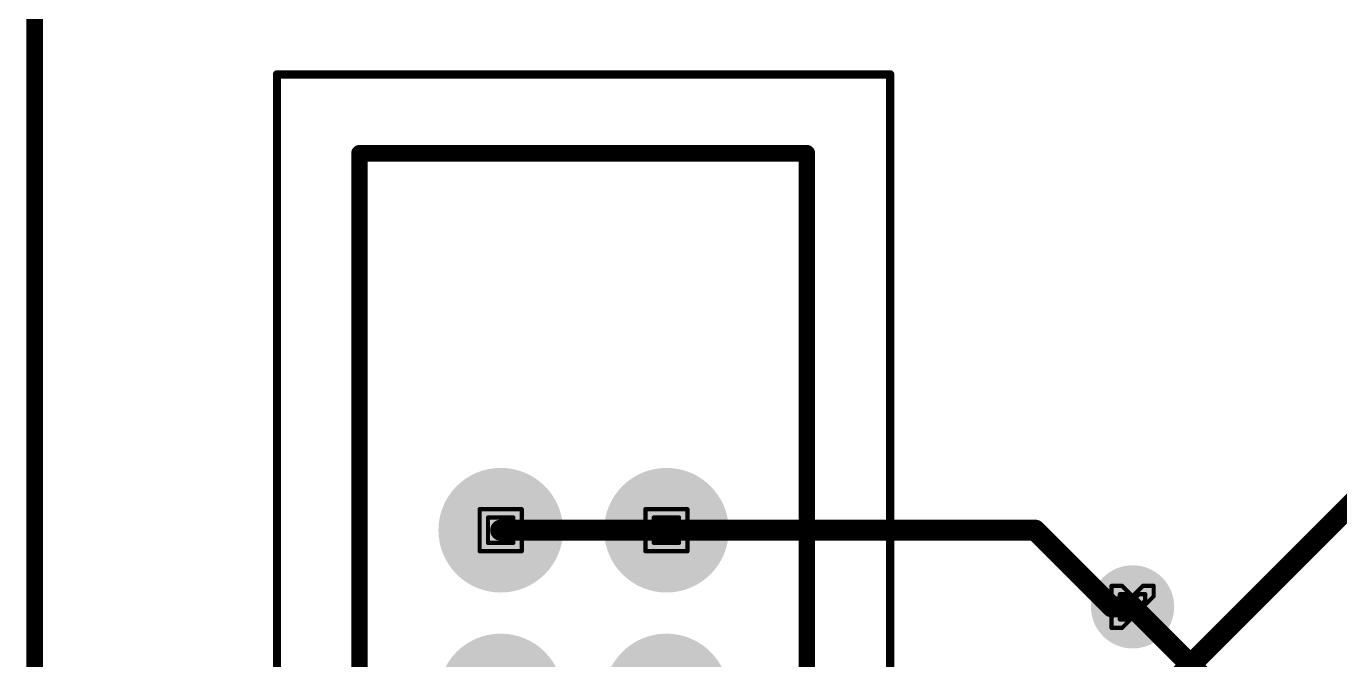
# Model space of a CAD drawing. Header units: millimetres. Extents: x 3219 to 51106, y -14166 to 2063.
# Drawn here: x 5516.38 to 5532.23, y 1782.97 to 1790.61 of the extents above; entities that cross this region are included whole.
import ezdxf

# ---------------------------------------------------------------- set-up
doc = ezdxf.new("R2010")
doc.units = ezdxf.units.MM
doc.layers.get('0').update_dxf_attribs({"lineweight": 53})
for name, color, linetype in [('Bottom Layer', 5, 'Continuous'), ('Bottom Solder', 6, 'Continuous'), ('Drill Drawing', 1, 'Continuous'), ('Mechanical 1', 6, 'Continuous'), ('Mechanical 13', 56, 'Continuous'), ('Mechanical 15', 56, 'Continuous'), ('Multi-Layer', 9, 'Continuous'), ('Top Layer', 1, 'Continuous'), ('Top Overlay', 2, 'Continuous'), ('Top Solder', 216, 'Continuous')]:
    doc.layers.add(name, color=color, linetype=linetype)

# ---------------------------------------------------------------- blocks, each defined once
blk = doc.blocks.new('DS1014_10S_53')
at = {"layer": 'Bottom Layer'}
h = blk.add_hatch(color=5, dxfattribs=at)
edge = h.paths.add_edge_path()
edge.add_arc((0, 2), 0.65, 0, 360)
h = blk.add_hatch(color=5, dxfattribs=at)
edge = h.paths.add_edge_path()
edge.add_arc((2, 2), 0.65, 0, 360)
h = blk.add_hatch(color=5, dxfattribs=at)
edge = h.paths.add_edge_path()
edge.add_arc((4, 2), 0.65, 0, 360)
h = blk.add_hatch(color=5, dxfattribs=at)
edge = h.paths.add_edge_path()
edge.add_arc((6, 2), 0.65, 0, 360)
h = blk.add_hatch(color=5, dxfattribs=at)
edge = h.paths.add_edge_path()
edge.add_arc((8, 2), 0.65, 0, 360)
blk.add_hatch(color=5, dxfattribs=at).paths.add_polyline_path([(-0.65, 0.65), (0.65, 0.65), (0.65, -0.65), (-0.65, -0.65)])
h = blk.add_hatch(color=5, dxfattribs=at)
edge = h.paths.add_edge_path()
edge.add_arc((2, 0), 0.65, 0, 360)
h = blk.add_hatch(color=5, dxfattribs=at)
edge = h.paths.add_edge_path()
edge.add_arc((4, 0), 0.65, 0, 360)
h = blk.add_hatch(color=5, dxfattribs=at)
edge = h.paths.add_edge_path()
edge.add_arc((6, 0), 0.65, 0, 360)
h = blk.add_hatch(color=5, dxfattribs=at)
edge = h.paths.add_edge_path()
edge.add_arc((8, 0), 0.65, 0, 360)
at = {"layer": 'Bottom Solder'}
h = blk.add_hatch(color=6, dxfattribs=at)
edge = h.paths.add_edge_path()
edge.add_arc((0, 2), 0.752, 0, 360)
h = blk.add_hatch(color=6, dxfattribs=at)
edge = h.paths.add_edge_path()
edge.add_arc((2, 2), 0.752, 0, 360)
h = blk.add_hatch(color=6, dxfattribs=at)
edge = h.paths.add_edge_path()
edge.add_arc((4, 2), 0.752, 0, 360)
h = blk.add_hatch(color=6, dxfattribs=at)
edge = h.paths.add_edge_path()
edge.add_arc((6, 2), 0.752, 0, 360)
h = blk.add_hatch(color=6, dxfattribs=at)
edge = h.paths.add_edge_path()
edge.add_arc((8, 2), 0.752, 0, 360)
blk.add_hatch(color=6, dxfattribs=at).paths.add_polyline_path([(-0.752, 0.752), (0.752, 0.752), (0.752, -0.752), (-0.752, -0.752)])
h = blk.add_hatch(color=6, dxfattribs=at)
edge = h.paths.add_edge_path()
edge.add_arc((2, 0), 0.752, 0, 360)
h = blk.add_hatch(color=6, dxfattribs=at)
edge = h.paths.add_edge_path()
edge.add_arc((4, 0), 0.752, 0, 360)
h = blk.add_hatch(color=6, dxfattribs=at)
edge = h.paths.add_edge_path()
edge.add_arc((6, 0), 0.752, 0, 360)
h = blk.add_hatch(color=6, dxfattribs=at)
edge = h.paths.add_edge_path()
edge.add_arc((8, 0), 0.752, 0, 360)
at = {"layer": 'Multi-Layer'}
h = blk.add_hatch(color=9, dxfattribs=at)
edge = h.paths.add_edge_path()
edge.add_arc((0, 2), 0.65, 0, 360)
h = blk.add_hatch(color=9, dxfattribs=at)
edge = h.paths.add_edge_path()
edge.add_arc((2, 2), 0.65, 0, 360)
h = blk.add_hatch(color=9, dxfattribs=at)
edge = h.paths.add_edge_path()
edge.add_arc((4, 2), 0.65, 0, 360)
h = blk.add_hatch(color=9, dxfattribs=at)
edge = h.paths.add_edge_path()
edge.add_arc((6, 2), 0.65, 0, 360)
h = blk.add_hatch(color=9, dxfattribs=at)
edge = h.paths.add_edge_path()
edge.add_arc((8, 2), 0.65, 0, 360)
blk.add_hatch(color=9, dxfattribs=at).paths.add_polyline_path([(-0.65, 0.65), (0.65, 0.65), (0.65, -0.65), (-0.65, -0.65)])
h = blk.add_hatch(color=9, dxfattribs=at)
edge = h.paths.add_edge_path()
edge.add_arc((2, 0), 0.65, 0, 360)
h = blk.add_hatch(color=9, dxfattribs=at)
edge = h.paths.add_edge_path()
edge.add_arc((4, 0), 0.65, 0, 360)
h = blk.add_hatch(color=9, dxfattribs=at)
edge = h.paths.add_edge_path()
edge.add_arc((6, 0), 0.65, 0, 360)
h = blk.add_hatch(color=9, dxfattribs=at)
edge = h.paths.add_edge_path()
edge.add_arc((8, 0), 0.65, 0, 360)
at = {"layer": 'Top Layer'}
h = blk.add_hatch(color=1, dxfattribs=at)
edge = h.paths.add_edge_path()
edge.add_arc((0, 2), 0.65, 0, 360)
h = blk.add_hatch(color=1, dxfattribs=at)
edge = h.paths.add_edge_path()
edge.add_arc((2, 2), 0.65, 0, 360)
h = blk.add_hatch(color=1, dxfattribs=at)
edge = h.paths.add_edge_path()
edge.add_arc((4, 2), 0.65, 0, 360)
h = blk.add_hatch(color=1, dxfattribs=at)
edge = h.paths.add_edge_path()
edge.add_arc((6, 2), 0.65, 0, 360)
h = blk.add_hatch(color=1, dxfattribs=at)
edge = h.paths.add_edge_path()
edge.add_arc((8, 2), 0.65, 0, 360)
blk.add_hatch(color=1, dxfattribs=at).paths.add_polyline_path([(-0.65, 0.65), (0.65, 0.65), (0.65, -0.65), (-0.65, -0.65)])
h = blk.add_hatch(color=1, dxfattribs=at)
edge = h.paths.add_edge_path()
edge.add_arc((2, 0), 0.65, 0, 360)
h = blk.add_hatch(color=1, dxfattribs=at)
edge = h.paths.add_edge_path()
edge.add_arc((4, 0), 0.65, 0, 360)
h = blk.add_hatch(color=1, dxfattribs=at)
edge = h.paths.add_edge_path()
edge.add_arc((6, 0), 0.65, 0, 360)
h = blk.add_hatch(color=1, dxfattribs=at)
edge = h.paths.add_edge_path()
edge.add_arc((8, 0), 0.65, 0, 360)
at = {"layer": 'Top Solder'}
h = blk.add_hatch(color=216, dxfattribs=at)
edge = h.paths.add_edge_path()
edge.add_arc((0, 2), 0.752, 0, 360)
h = blk.add_hatch(color=216, dxfattribs=at)
edge = h.paths.add_edge_path()
edge.add_arc((2, 2), 0.752, 0, 360)
h = blk.add_hatch(color=216, dxfattribs=at)
edge = h.paths.add_edge_path()
edge.add_arc((4, 2), 0.752, 0, 360)
h = blk.add_hatch(color=216, dxfattribs=at)
edge = h.paths.add_edge_path()
edge.add_arc((6, 2), 0.752, 0, 360)
h = blk.add_hatch(color=216, dxfattribs=at)
edge = h.paths.add_edge_path()
edge.add_arc((8, 2), 0.752, 0, 360)
blk.add_hatch(color=216, dxfattribs=at).paths.add_polyline_path([(-0.752, 0.752), (0.752, 0.752), (0.752, -0.752), (-0.752, -0.752)])
h = blk.add_hatch(color=216, dxfattribs=at)
edge = h.paths.add_edge_path()
edge.add_arc((2, 0), 0.752, 0, 360)
h = blk.add_hatch(color=216, dxfattribs=at)
edge = h.paths.add_edge_path()
edge.add_arc((4, 0), 0.752, 0, 360)
h = blk.add_hatch(color=216, dxfattribs=at)
edge = h.paths.add_edge_path()
edge.add_arc((6, 0), 0.752, 0, 360)
h = blk.add_hatch(color=216, dxfattribs=at)
edge = h.paths.add_edge_path()
edge.add_arc((8, 0), 0.752, 0, 360)
at = {"layer": 'Mechanical 1'}
for points in [[(-4.548, 3.704, 0.2, 0.2, 0), (-4.548, -1.694, 0.2, 0.2, 0)], [(-4.548, 3.704, 0.2, 0.2, 0), (12.549, 3.704, 0.2, 0.2, 0)], [(12.549, 3.704, 0.2, 0.2, 0), (12.549, -1.694, 0.2, 0.2, 0)], [(-4.548, -1.694, 0.2, 0.2, 0), (12.549, -1.694, 0.2, 0.2, 0)]]:
    blk.add_lwpolyline(points, format="xyseb", dxfattribs=at)
for points in [[(-4.598, 3.704, 0.1, 0.1, 1), (-4.498, 3.704, 0.1, 0.1, 1)], [(-4.598, 3.704, 0.1, 0.1, 1), (-4.498, 3.704, 0.1, 0.1, 1)], [(12.499, 3.704, 0.1, 0.1, 1), (12.599, 3.704, 0.1, 0.1, 1)], [(12.499, 3.704, 0.1, 0.1, 1), (12.599, 3.704, 0.1, 0.1, 1)], [(-4.598, -1.694, 0.1, 0.1, 1), (-4.498, -1.694, 0.1, 0.1, 1)], [(-4.598, -1.694, 0.1, 0.1, 1), (-4.498, -1.694, 0.1, 0.1, 1)], [(12.499, -1.694, 0.1, 0.1, 1), (12.599, -1.694, 0.1, 0.1, 1)], [(12.499, -1.694, 0.1, 0.1, 1), (12.599, -1.694, 0.1, 0.1, 1)]]:
    blk.add_lwpolyline(points, format="xyseb", close=True, dxfattribs=at)
at = {"layer": 'Mechanical 13'}
blk.add_lwpolyline([(-4.55, -0.75, 0.1, 0.1, 0), (-3.6, -1.7, 0.1, 0.1, 0)], format="xyseb", dxfattribs=at)
for points in [[(-4.575, -0.75, 0.05, 0.05, 1), (-4.525, -0.75, 0.05, 0.05, 1)], [(-3.625, -1.7, 0.05, 0.05, 1), (-3.575, -1.7, 0.05, 0.05, 1)]]:
    blk.add_lwpolyline(points, format="xyseb", close=True, dxfattribs=at)
at = {"layer": 'Mechanical 15'}
for points in [[(-5.55, 4.7, 0.1, 0.1, 0), (13.5, 4.7, 0.1, 0.1, 0)], [(-5.55, 4.7, 0.1, 0.1, 0), (-5.55, -2.7, 0.1, 0.1, 0)], [(13.5, 4.7, 0.1, 0.1, 0), (13.5, -2.7, 0.1, 0.1, 0)], [(-5.55, -2.7, 0.1, 0.1, 0), (13.5, -2.7, 0.1, 0.1, 0)]]:
    blk.add_lwpolyline(points, format="xyseb", dxfattribs=at)
for points in [[(-5.575, 4.7, 0.05, 0.05, 1), (-5.525, 4.7, 0.05, 0.05, 1)], [(-5.575, 4.7, 0.05, 0.05, 1), (-5.525, 4.7, 0.05, 0.05, 1)], [(13.475, 4.7, 0.05, 0.05, 1), (13.525, 4.7, 0.05, 0.05, 1)], [(13.475, 4.7, 0.05, 0.05, 1), (13.525, 4.7, 0.05, 0.05, 1)], [(-5.575, -2.7, 0.05, 0.05, 1), (-5.525, -2.7, 0.05, 0.05, 1)], [(-5.575, -2.7, 0.05, 0.05, 1), (-5.525, -2.7, 0.05, 0.05, 1)], [(13.475, -2.7, 0.05, 0.05, 1), (13.525, -2.7, 0.05, 0.05, 1)], [(13.475, -2.7, 0.05, 0.05, 1), (13.525, -2.7, 0.05, 0.05, 1)]]:
    blk.add_lwpolyline(points, format="xyseb", close=True, dxfattribs=at)
at = {"layer": 'Top Overlay'}
for points in [[(-4.548, 3.704, 0.2, 0.2, 0), (-4.548, -1.694, 0.2, 0.2, 0)], [(-4.548, 3.704, 0.2, 0.2, 0), (12.549, 3.704, 0.2, 0.2, 0)], [(12.549, 3.704, 0.2, 0.2, 0), (12.549, -1.694, 0.2, 0.2, 0)], [(-4.55, -0.55, 0.2, 0.2, 0), (-3.4, -1.7, 0.2, 0.2, 0)], [(-4.548, -1.694, 0.2, 0.2, 0), (12.549, -1.694, 0.2, 0.2, 0)], [(0, -2.4, 0.1, 0.1, -1), (0, -2.3, 0.1, 0.1, 0)], [(0, -2.3, 0.1, 0.1, -1), (0, -2.4, 0.1, 0.1, 0)], [(0, -2.3, 0.1, 0.1, -1), (0, -2.4, 0.1, 0.1, 0)]]:
    blk.add_lwpolyline(points, format="xyseb", dxfattribs=at)
for points in [[(-4.598, 3.704, 0.1, 0.1, 1), (-4.498, 3.704, 0.1, 0.1, 1)], [(-4.598, 3.704, 0.1, 0.1, 1), (-4.498, 3.704, 0.1, 0.1, 1)], [(12.499, 3.704, 0.1, 0.1, 1), (12.599, 3.704, 0.1, 0.1, 1)], [(12.499, 3.704, 0.1, 0.1, 1), (12.599, 3.704, 0.1, 0.1, 1)], [(-4.6, -0.55, 0.1, 0.1, 1), (-4.5, -0.55, 0.1, 0.1, 1)], [(-4.598, -1.694, 0.1, 0.1, 1), (-4.498, -1.694, 0.1, 0.1, 1)], [(-4.598, -1.694, 0.1, 0.1, 1), (-4.498, -1.694, 0.1, 0.1, 1)], [(-3.45, -1.7, 0.1, 0.1, 1), (-3.35, -1.7, 0.1, 0.1, 1)], [(12.499, -1.694, 0.1, 0.1, 1), (12.599, -1.694, 0.1, 0.1, 1)], [(12.499, -1.694, 0.1, 0.1, 1), (12.599, -1.694, 0.1, 0.1, 1)], [(-0.025, -2.3, 0.05, 0.05, 1), (0.025, -2.3, 0.05, 0.05, 1)], [(-0.025, -2.3, 0.05, 0.05, 1), (0.025, -2.3, 0.05, 0.05, 1)], [(-0.025, -2.3, 0.05, 0.05, 1), (0.025, -2.3, 0.05, 0.05, 1)], [(-0.025, -2.4, 0.05, 0.05, 1), (0.025, -2.4, 0.05, 0.05, 1)], [(-0.025, -2.4, 0.05, 0.05, 1), (0.025, -2.4, 0.05, 0.05, 1)], [(-0.025, -2.4, 0.05, 0.05, 1), (0.025, -2.4, 0.05, 0.05, 1)]]:
    blk.add_lwpolyline(points, format="xyseb", close=True, dxfattribs=at)

msp = doc.modelspace()

# ---------------------------------------------------------------- hatches: boundary and pattern name
at = {"layer": 'Bottom Layer'}
h = msp.add_hatch(color=5, dxfattribs=at)
edge = h.paths.add_edge_path()
edge.add_arc((5529.729, 1783.608), 0.4, 0, 360)
at = {"layer": 'Bottom Solder'}
h = msp.add_hatch(color=6, dxfattribs=at)
edge = h.paths.add_edge_path()
edge.add_arc((5529.729, 1783.608), 0.502, 0, 360)
at = {"layer": 'Top Layer'}
h = msp.add_hatch(color=1, dxfattribs=at)
edge = h.paths.add_edge_path()
edge.add_arc((5529.729, 1783.608), 0.4, 0, 360)
at = {"layer": 'Top Solder'}
h = msp.add_hatch(color=216, dxfattribs=at)
edge = h.paths.add_edge_path()
edge.add_arc((5529.729, 1783.608), 0.502, 0, 360)

# ---------------------------------------------------------------- linework, layer by layer
at = {"layer": 'Bottom Layer'}
msp.add_lwpolyline([(5529.729, 1783.608, 0.254, 0.254, 0), (5534.229, 1779.108, 0.254, 0.254, 0)], format="xyseb", dxfattribs=at)
msp.add_lwpolyline([(5529.665, 1783.608, 0.127, 0.127, 1), (5529.792, 1783.608, 0.127, 0.127, 1)], format="xyseb", close=True, dxfattribs=at)
at = {"layer": 'Drill Drawing'}
for points in [[(5521.85, 1784.787, 0.0508, 0.0508, 0), (5522.358, 1784.787, 0.0508, 0.0508, 0)], [(5521.85, 1784.279, 0.0508, 0.0508, 0), (5521.85, 1784.787, 0.0508, 0.0508, 0)], [(5522.358, 1784.279, 0.0508, 0.0508, 0), (5522.358, 1784.787, 0.0508, 0.0508, 0)], [(5523.85, 1784.787, 0.0508, 0.0508, 0), (5524.358, 1784.787, 0.0508, 0.0508, 0)], [(5523.85, 1784.279, 0.0508, 0.0508, 0), (5523.85, 1784.787, 0.0508, 0.0508, 0)], [(5524.358, 1784.279, 0.0508, 0.0508, 0), (5524.358, 1784.787, 0.0508, 0.0508, 0)], [(5521.951, 1784.686, 0.0508, 0.0508, 0), (5522.256, 1784.686, 0.0508, 0.0508, 0)], [(5521.951, 1784.381, 0.0508, 0.0508, 0), (5521.951, 1784.686, 0.0508, 0.0508, 0)], [(5522.256, 1784.381, 0.0508, 0.0508, 0), (5522.256, 1784.686, 0.0508, 0.0508, 0)], [(5523.951, 1784.686, 0.0508, 0.0508, 0), (5524.256, 1784.686, 0.0508, 0.0508, 0)], [(5523.951, 1784.381, 0.0508, 0.0508, 0), (5523.951, 1784.686, 0.0508, 0.0508, 0)], [(5524.256, 1784.381, 0.0508, 0.0508, 0), (5524.256, 1784.686, 0.0508, 0.0508, 0)], [(5521.951, 1784.381, 0.0508, 0.0508, 0), (5522.256, 1784.381, 0.0508, 0.0508, 0)], [(5523.951, 1784.381, 0.0508, 0.0508, 0), (5524.256, 1784.381, 0.0508, 0.0508, 0)], [(5521.85, 1784.279, 0.0508, 0.0508, 0), (5522.358, 1784.279, 0.0508, 0.0508, 0)], [(5523.85, 1784.279, 0.0508, 0.0508, 0), (5524.358, 1784.279, 0.0508, 0.0508, 0)], [(5529.475, 1783.735, 0.0508, 0.0508, 0), (5529.475, 1783.862, 0.0508, 0.0508, 0)], [(5529.475, 1783.862, 0.0508, 0.0508, 0), (5529.602, 1783.862, 0.0508, 0.0508, 0)], [(5529.475, 1783.735, 0.0508, 0.0508, 0), (5529.602, 1783.608, 0.0508, 0.0508, 0)], [(5529.576, 1783.684, 0.0508, 0.0508, 0), (5529.576, 1783.761, 0.0508, 0.0508, 0)], [(5529.576, 1783.761, 0.0508, 0.0508, 0), (5529.652, 1783.761, 0.0508, 0.0508, 0)], [(5529.602, 1783.862, 0.0508, 0.0508, 0), (5529.729, 1783.735, 0.0508, 0.0508, 0)], [(5529.652, 1783.761, 0.0508, 0.0508, 0), (5529.729, 1783.684, 0.0508, 0.0508, 0)], [(5529.729, 1783.735, 0.0508, 0.0508, 0), (5529.856, 1783.862, 0.0508, 0.0508, 0)], [(5529.729, 1783.684, 0.0508, 0.0508, 0), (5529.805, 1783.761, 0.0508, 0.0508, 0)], [(5529.805, 1783.761, 0.0508, 0.0508, 0), (5529.881, 1783.761, 0.0508, 0.0508, 0)], [(5529.856, 1783.862, 0.0508, 0.0508, 0), (5529.983, 1783.862, 0.0508, 0.0508, 0)], [(5529.856, 1783.608, 0.0508, 0.0508, 0), (5529.983, 1783.735, 0.0508, 0.0508, 0)], [(5529.881, 1783.684, 0.0508, 0.0508, 0), (5529.881, 1783.761, 0.0508, 0.0508, 0)], [(5529.983, 1783.735, 0.0508, 0.0508, 0), (5529.983, 1783.862, 0.0508, 0.0508, 0)], [(5529.475, 1783.481, 0.0508, 0.0508, 0), (5529.602, 1783.608, 0.0508, 0.0508, 0)], [(5529.576, 1783.684, 0.0508, 0.0508, 0), (5529.652, 1783.608, 0.0508, 0.0508, 0)], [(5529.576, 1783.532, 0.0508, 0.0508, 0), (5529.652, 1783.608, 0.0508, 0.0508, 0)], [(5529.805, 1783.608, 0.0508, 0.0508, 0), (5529.881, 1783.684, 0.0508, 0.0508, 0)], [(5529.805, 1783.608, 0.0508, 0.0508, 0), (5529.881, 1783.532, 0.0508, 0.0508, 0)], [(5529.856, 1783.608, 0.0508, 0.0508, 0), (5529.983, 1783.481, 0.0508, 0.0508, 0)], [(5529.475, 1783.354, 0.0508, 0.0508, 0), (5529.475, 1783.481, 0.0508, 0.0508, 0)], [(5529.576, 1783.456, 0.0508, 0.0508, 0), (5529.576, 1783.532, 0.0508, 0.0508, 0)], [(5529.576, 1783.456, 0.0508, 0.0508, 0), (5529.652, 1783.456, 0.0508, 0.0508, 0)], [(5529.602, 1783.354, 0.0508, 0.0508, 0), (5529.729, 1783.481, 0.0508, 0.0508, 0)], [(5529.652, 1783.456, 0.0508, 0.0508, 0), (5529.729, 1783.532, 0.0508, 0.0508, 0)], [(5529.729, 1783.532, 0.0508, 0.0508, 0), (5529.805, 1783.456, 0.0508, 0.0508, 0)], [(5529.729, 1783.481, 0.0508, 0.0508, 0), (5529.856, 1783.354, 0.0508, 0.0508, 0)], [(5529.805, 1783.456, 0.0508, 0.0508, 0), (5529.881, 1783.456, 0.0508, 0.0508, 0)], [(5529.881, 1783.456, 0.0508, 0.0508, 0), (5529.881, 1783.532, 0.0508, 0.0508, 0)], [(5529.983, 1783.354, 0.0508, 0.0508, 0), (5529.983, 1783.481, 0.0508, 0.0508, 0)], [(5529.475, 1783.354, 0.0508, 0.0508, 0), (5529.602, 1783.354, 0.0508, 0.0508, 0)], [(5529.856, 1783.354, 0.0508, 0.0508, 0), (5529.983, 1783.354, 0.0508, 0.0508, 0)]]:
    msp.add_lwpolyline(points, format="xyseb", dxfattribs=at)
for points in [[(5521.837, 1784.787, 0.0254, 0.0254, 1), (5521.862, 1784.787, 0.0254, 0.0254, 1)], [(5521.837, 1784.787, 0.0254, 0.0254, 1), (5521.862, 1784.787, 0.0254, 0.0254, 1)], [(5522.345, 1784.787, 0.0254, 0.0254, 1), (5522.37, 1784.787, 0.0254, 0.0254, 1)], [(5522.345, 1784.787, 0.0254, 0.0254, 1), (5522.37, 1784.787, 0.0254, 0.0254, 1)], [(5523.837, 1784.787, 0.0254, 0.0254, 1), (5523.862, 1784.787, 0.0254, 0.0254, 1)], [(5523.837, 1784.787, 0.0254, 0.0254, 1), (5523.862, 1784.787, 0.0254, 0.0254, 1)], [(5524.345, 1784.787, 0.0254, 0.0254, 1), (5524.37, 1784.787, 0.0254, 0.0254, 1)], [(5524.345, 1784.787, 0.0254, 0.0254, 1), (5524.37, 1784.787, 0.0254, 0.0254, 1)], [(5521.938, 1784.686, 0.0254, 0.0254, 1), (5521.964, 1784.686, 0.0254, 0.0254, 1)], [(5521.938, 1784.686, 0.0254, 0.0254, 1), (5521.964, 1784.686, 0.0254, 0.0254, 1)], [(5522.243, 1784.686, 0.0254, 0.0254, 1), (5522.269, 1784.686, 0.0254, 0.0254, 1)], [(5522.243, 1784.686, 0.0254, 0.0254, 1), (5522.269, 1784.686, 0.0254, 0.0254, 1)], [(5523.938, 1784.686, 0.0254, 0.0254, 1), (5523.964, 1784.686, 0.0254, 0.0254, 1)], [(5523.938, 1784.686, 0.0254, 0.0254, 1), (5523.964, 1784.686, 0.0254, 0.0254, 1)], [(5524.243, 1784.686, 0.0254, 0.0254, 1), (5524.269, 1784.686, 0.0254, 0.0254, 1)], [(5524.243, 1784.686, 0.0254, 0.0254, 1), (5524.269, 1784.686, 0.0254, 0.0254, 1)], [(5521.938, 1784.381, 0.0254, 0.0254, 1), (5521.964, 1784.381, 0.0254, 0.0254, 1)], [(5521.938, 1784.381, 0.0254, 0.0254, 1), (5521.964, 1784.381, 0.0254, 0.0254, 1)], [(5522.243, 1784.381, 0.0254, 0.0254, 1), (5522.269, 1784.381, 0.0254, 0.0254, 1)], [(5522.243, 1784.381, 0.0254, 0.0254, 1), (5522.269, 1784.381, 0.0254, 0.0254, 1)], [(5523.938, 1784.381, 0.0254, 0.0254, 1), (5523.964, 1784.381, 0.0254, 0.0254, 1)], [(5523.938, 1784.381, 0.0254, 0.0254, 1), (5523.964, 1784.381, 0.0254, 0.0254, 1)], [(5524.243, 1784.381, 0.0254, 0.0254, 1), (5524.269, 1784.381, 0.0254, 0.0254, 1)], [(5524.243, 1784.381, 0.0254, 0.0254, 1), (5524.269, 1784.381, 0.0254, 0.0254, 1)], [(5521.837, 1784.279, 0.0254, 0.0254, 1), (5521.862, 1784.279, 0.0254, 0.0254, 1)], [(5521.837, 1784.279, 0.0254, 0.0254, 1), (5521.862, 1784.279, 0.0254, 0.0254, 1)], [(5522.345, 1784.279, 0.0254, 0.0254, 1), (5522.37, 1784.279, 0.0254, 0.0254, 1)], [(5522.345, 1784.279, 0.0254, 0.0254, 1), (5522.37, 1784.279, 0.0254, 0.0254, 1)], [(5523.837, 1784.279, 0.0254, 0.0254, 1), (5523.862, 1784.279, 0.0254, 0.0254, 1)], [(5523.837, 1784.279, 0.0254, 0.0254, 1), (5523.862, 1784.279, 0.0254, 0.0254, 1)], [(5524.345, 1784.279, 0.0254, 0.0254, 1), (5524.37, 1784.279, 0.0254, 0.0254, 1)], [(5524.345, 1784.279, 0.0254, 0.0254, 1), (5524.37, 1784.279, 0.0254, 0.0254, 1)], [(5529.462, 1783.862, 0.0254, 0.0254, 1), (5529.487, 1783.862, 0.0254, 0.0254, 1)], [(5529.462, 1783.862, 0.0254, 0.0254, 1), (5529.487, 1783.862, 0.0254, 0.0254, 1)], [(5529.462, 1783.735, 0.0254, 0.0254, 1), (5529.487, 1783.735, 0.0254, 0.0254, 1)], [(5529.462, 1783.735, 0.0254, 0.0254, 1), (5529.487, 1783.735, 0.0254, 0.0254, 1)], [(5529.563, 1783.761, 0.0254, 0.0254, 1), (5529.589, 1783.761, 0.0254, 0.0254, 1)], [(5529.563, 1783.761, 0.0254, 0.0254, 1), (5529.589, 1783.761, 0.0254, 0.0254, 1)], [(5529.589, 1783.862, 0.0254, 0.0254, 1), (5529.614, 1783.862, 0.0254, 0.0254, 1)], [(5529.589, 1783.862, 0.0254, 0.0254, 1), (5529.614, 1783.862, 0.0254, 0.0254, 1)], [(5529.64, 1783.761, 0.0254, 0.0254, 1), (5529.665, 1783.761, 0.0254, 0.0254, 1)], [(5529.64, 1783.761, 0.0254, 0.0254, 1), (5529.665, 1783.761, 0.0254, 0.0254, 1)], [(5529.716, 1783.735, 0.0254, 0.0254, 1), (5529.741, 1783.735, 0.0254, 0.0254, 1)], [(5529.716, 1783.735, 0.0254, 0.0254, 1), (5529.741, 1783.735, 0.0254, 0.0254, 1)], [(5529.792, 1783.761, 0.0254, 0.0254, 1), (5529.817, 1783.761, 0.0254, 0.0254, 1)], [(5529.792, 1783.761, 0.0254, 0.0254, 1), (5529.817, 1783.761, 0.0254, 0.0254, 1)], [(5529.843, 1783.862, 0.0254, 0.0254, 1), (5529.868, 1783.862, 0.0254, 0.0254, 1)], [(5529.843, 1783.862, 0.0254, 0.0254, 1), (5529.868, 1783.862, 0.0254, 0.0254, 1)], [(5529.868, 1783.761, 0.0254, 0.0254, 1), (5529.894, 1783.761, 0.0254, 0.0254, 1)], [(5529.868, 1783.761, 0.0254, 0.0254, 1), (5529.894, 1783.761, 0.0254, 0.0254, 1)], [(5529.97, 1783.862, 0.0254, 0.0254, 1), (5529.995, 1783.862, 0.0254, 0.0254, 1)], [(5529.97, 1783.862, 0.0254, 0.0254, 1), (5529.995, 1783.862, 0.0254, 0.0254, 1)], [(5529.97, 1783.735, 0.0254, 0.0254, 1), (5529.995, 1783.735, 0.0254, 0.0254, 1)], [(5529.97, 1783.735, 0.0254, 0.0254, 1), (5529.995, 1783.735, 0.0254, 0.0254, 1)], [(5529.563, 1783.684, 0.0254, 0.0254, 1), (5529.589, 1783.684, 0.0254, 0.0254, 1)], [(5529.563, 1783.684, 0.0254, 0.0254, 1), (5529.589, 1783.684, 0.0254, 0.0254, 1)], [(5529.589, 1783.608, 0.0254, 0.0254, 1), (5529.614, 1783.608, 0.0254, 0.0254, 1)], [(5529.589, 1783.608, 0.0254, 0.0254, 1), (5529.614, 1783.608, 0.0254, 0.0254, 1)], [(5529.64, 1783.608, 0.0254, 0.0254, 1), (5529.665, 1783.608, 0.0254, 0.0254, 1)], [(5529.64, 1783.608, 0.0254, 0.0254, 1), (5529.665, 1783.608, 0.0254, 0.0254, 1)], [(5529.716, 1783.684, 0.0254, 0.0254, 1), (5529.741, 1783.684, 0.0254, 0.0254, 1)], [(5529.716, 1783.684, 0.0254, 0.0254, 1), (5529.741, 1783.684, 0.0254, 0.0254, 1)], [(5529.792, 1783.608, 0.0254, 0.0254, 1), (5529.817, 1783.608, 0.0254, 0.0254, 1)], [(5529.792, 1783.608, 0.0254, 0.0254, 1), (5529.817, 1783.608, 0.0254, 0.0254, 1)], [(5529.843, 1783.608, 0.0254, 0.0254, 1), (5529.868, 1783.608, 0.0254, 0.0254, 1)], [(5529.843, 1783.608, 0.0254, 0.0254, 1), (5529.868, 1783.608, 0.0254, 0.0254, 1)], [(5529.868, 1783.684, 0.0254, 0.0254, 1), (5529.894, 1783.684, 0.0254, 0.0254, 1)], [(5529.868, 1783.684, 0.0254, 0.0254, 1), (5529.894, 1783.684, 0.0254, 0.0254, 1)], [(5529.462, 1783.481, 0.0254, 0.0254, 1), (5529.487, 1783.481, 0.0254, 0.0254, 1)], [(5529.462, 1783.481, 0.0254, 0.0254, 1), (5529.487, 1783.481, 0.0254, 0.0254, 1)], [(5529.563, 1783.532, 0.0254, 0.0254, 1), (5529.589, 1783.532, 0.0254, 0.0254, 1)], [(5529.563, 1783.532, 0.0254, 0.0254, 1), (5529.589, 1783.532, 0.0254, 0.0254, 1)], [(5529.563, 1783.456, 0.0254, 0.0254, 1), (5529.589, 1783.456, 0.0254, 0.0254, 1)], [(5529.563, 1783.456, 0.0254, 0.0254, 1), (5529.589, 1783.456, 0.0254, 0.0254, 1)], [(5529.64, 1783.456, 0.0254, 0.0254, 1), (5529.665, 1783.456, 0.0254, 0.0254, 1)], [(5529.64, 1783.456, 0.0254, 0.0254, 1), (5529.665, 1783.456, 0.0254, 0.0254, 1)], [(5529.716, 1783.532, 0.0254, 0.0254, 1), (5529.741, 1783.532, 0.0254, 0.0254, 1)], [(5529.716, 1783.532, 0.0254, 0.0254, 1), (5529.741, 1783.532, 0.0254, 0.0254, 1)], [(5529.716, 1783.481, 0.0254, 0.0254, 1), (5529.741, 1783.481, 0.0254, 0.0254, 1)], [(5529.716, 1783.481, 0.0254, 0.0254, 1), (5529.741, 1783.481, 0.0254, 0.0254, 1)], [(5529.792, 1783.456, 0.0254, 0.0254, 1), (5529.817, 1783.456, 0.0254, 0.0254, 1)], [(5529.792, 1783.456, 0.0254, 0.0254, 1), (5529.817, 1783.456, 0.0254, 0.0254, 1)], [(5529.868, 1783.532, 0.0254, 0.0254, 1), (5529.894, 1783.532, 0.0254, 0.0254, 1)], [(5529.868, 1783.532, 0.0254, 0.0254, 1), (5529.894, 1783.532, 0.0254, 0.0254, 1)], [(5529.868, 1783.456, 0.0254, 0.0254, 1), (5529.894, 1783.456, 0.0254, 0.0254, 1)], [(5529.868, 1783.456, 0.0254, 0.0254, 1), (5529.894, 1783.456, 0.0254, 0.0254, 1)], [(5529.97, 1783.481, 0.0254, 0.0254, 1), (5529.995, 1783.481, 0.0254, 0.0254, 1)], [(5529.97, 1783.481, 0.0254, 0.0254, 1), (5529.995, 1783.481, 0.0254, 0.0254, 1)], [(5529.462, 1783.354, 0.0254, 0.0254, 1), (5529.487, 1783.354, 0.0254, 0.0254, 1)], [(5529.462, 1783.354, 0.0254, 0.0254, 1), (5529.487, 1783.354, 0.0254, 0.0254, 1)], [(5529.589, 1783.354, 0.0254, 0.0254, 1), (5529.614, 1783.354, 0.0254, 0.0254, 1)], [(5529.589, 1783.354, 0.0254, 0.0254, 1), (5529.614, 1783.354, 0.0254, 0.0254, 1)], [(5529.843, 1783.354, 0.0254, 0.0254, 1), (5529.868, 1783.354, 0.0254, 0.0254, 1)], [(5529.843, 1783.354, 0.0254, 0.0254, 1), (5529.868, 1783.354, 0.0254, 0.0254, 1)], [(5529.97, 1783.354, 0.0254, 0.0254, 1), (5529.995, 1783.354, 0.0254, 0.0254, 1)], [(5529.97, 1783.354, 0.0254, 0.0254, 1), (5529.995, 1783.354, 0.0254, 0.0254, 1)]]:
    msp.add_lwpolyline(points, format="xyseb", close=True, dxfattribs=at)
at = {"layer": 'Mechanical 1'}
msp.add_lwpolyline([(5516.479, 1760.358, 0.2, 0.2, 0), (5516.479, 1990.358, 0.2, 0.2, 0)], format="xyseb", dxfattribs=at)
at = {"layer": 'Top Layer'}
for points in [[(5530.054, 1782.533, 0.254, 0.254, 0), (5537.504, 1789.983, 0.254, 0.254, 0)], [(5522.104, 1784.533, 0.254, 0.254, 0), (5524.104, 1784.533, 0.254, 0.254, 0)], [(5524.104, 1784.533, 0.254, 0.254, 0), (5528.554, 1784.533, 0.254, 0.254, 0)], [(5528.554, 1784.533, 0.254, 0.254, 0), (5529.479, 1783.608, 0.254, 0.254, 0)], [(5529.479, 1783.608, 0.254, 0.254, 0), (5529.729, 1783.608, 0.254, 0.254, 0)]]:
    msp.add_lwpolyline(points, format="xyseb", dxfattribs=at)
for points in [[(5522.04, 1784.533, 0.127, 0.127, 1), (5522.167, 1784.533, 0.127, 0.127, 1)], [(5524.04, 1784.533, 0.127, 0.127, 1), (5524.167, 1784.533, 0.127, 0.127, 1)], [(5524.04, 1784.533, 0.127, 0.127, 1), (5524.167, 1784.533, 0.127, 0.127, 1)], [(5528.49, 1784.533, 0.127, 0.127, 1), (5528.617, 1784.533, 0.127, 0.127, 1)], [(5528.49, 1784.533, 0.127, 0.127, 1), (5528.617, 1784.533, 0.127, 0.127, 1)], [(5529.415, 1783.608, 0.127, 0.127, 1), (5529.542, 1783.608, 0.127, 0.127, 1)], [(5529.415, 1783.608, 0.127, 0.127, 1), (5529.542, 1783.608, 0.127, 0.127, 1)], [(5529.665, 1783.608, 0.127, 0.127, 1), (5529.792, 1783.608, 0.127, 0.127, 1)]]:
    msp.add_lwpolyline(points, format="xyseb", close=True, dxfattribs=at)

# ---------------------------------------------------------------- block references
at = {"rotation": 90}
msp.add_blockref('DS1014_10S_53', (5524.104, 1776.533), dxfattribs=at)

doc.saveas('drawing.dxf')
